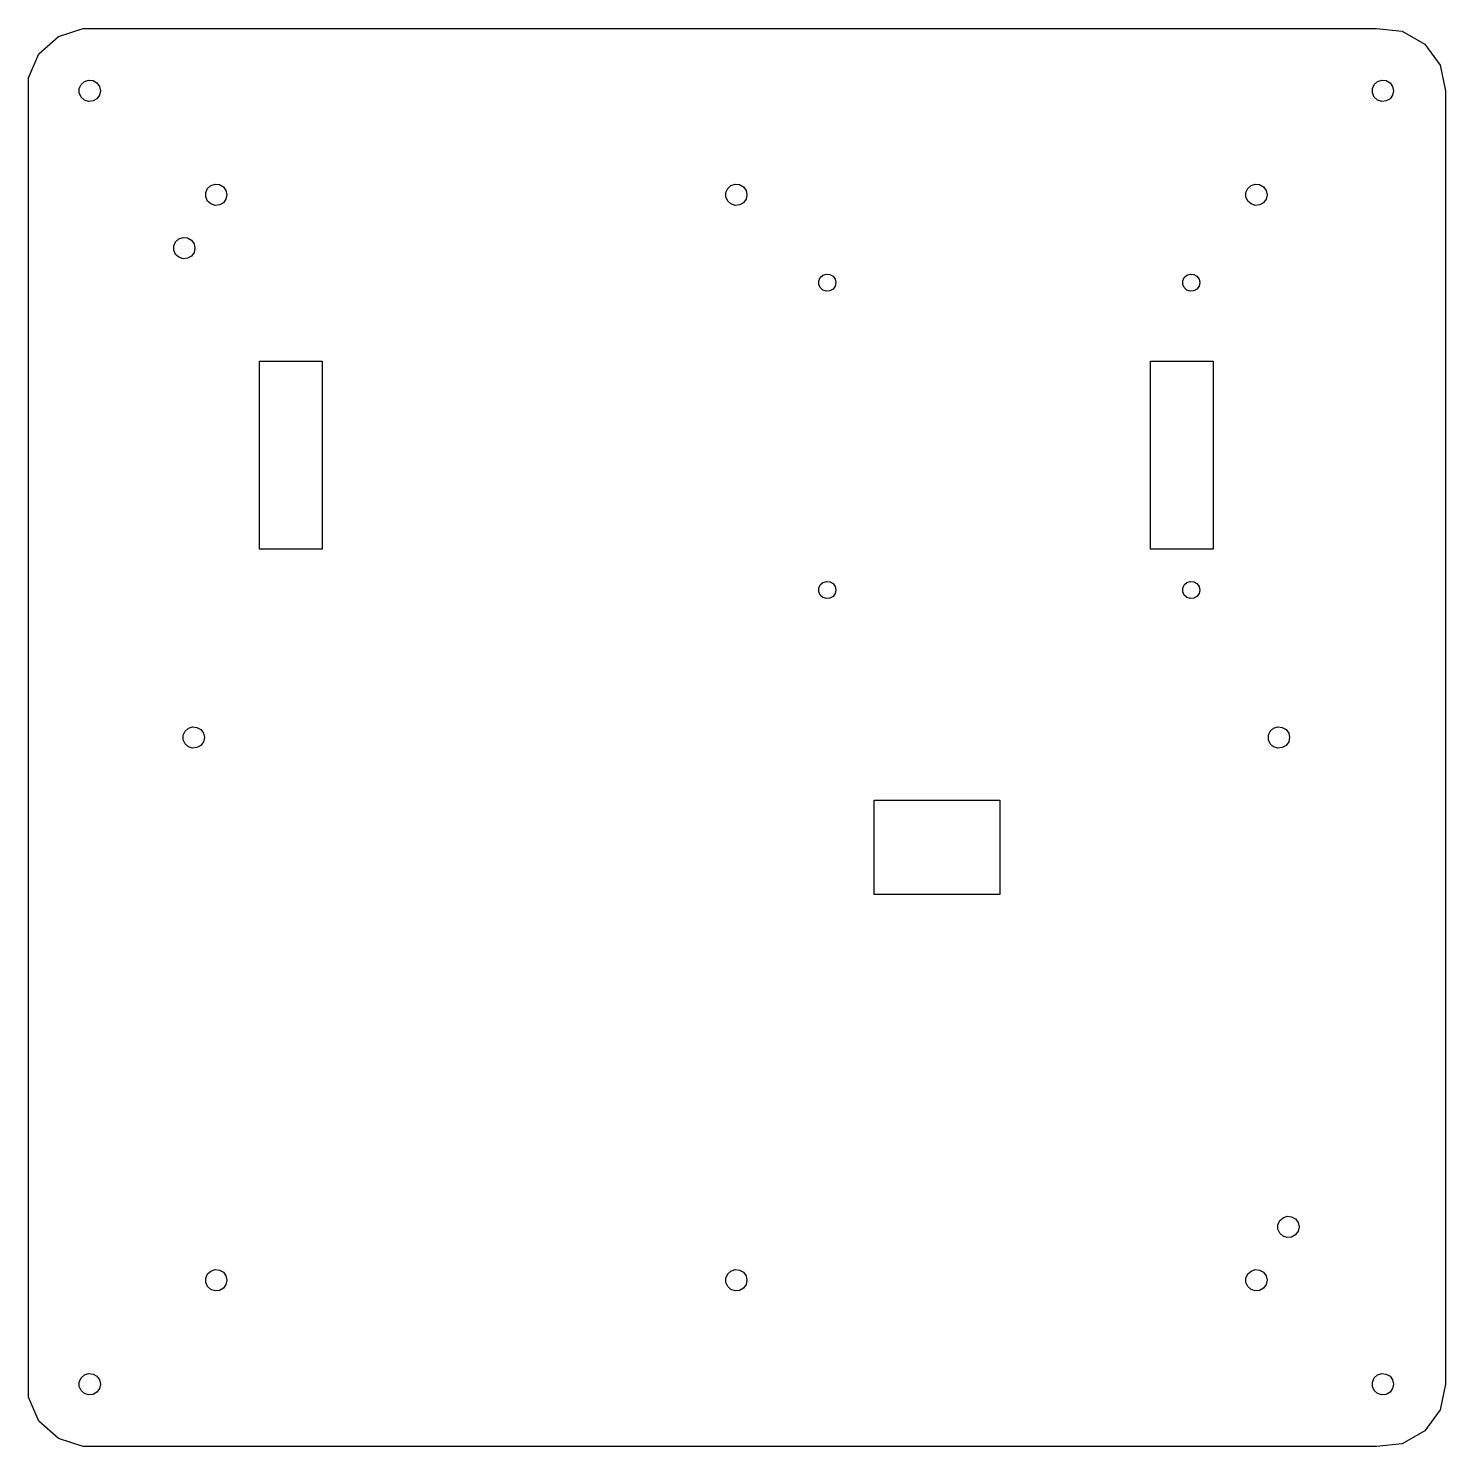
# Model space of a CAD drawing. Extents: x -35 to 191, y 62 to 288.
import ezdxf

# ---------------------------------------------------------------- set-up
doc = ezdxf.new("R2010")
doc.units = 0
doc.layers.add('Layer_1', color=7, linetype='CONTINUOUS')

msp = doc.modelspace()

# ---------------------------------------------------------------- linework, layer by layer
at = {"layer": 'Layer_1', "color": 7}
for points in [[(-34.745642, 69.82779), (-34.745642, 280.127779), (-33.054643, 283.926778), (-29.964642, 286.708778), (-26.009642, 287.993778), (180.132358, 287.993778), (184.267356, 287.559777), (187.868357, 285.479776), (190.312356, 282.115778), (191.177359, 278.048778), (191.177359, 71.90678), (190.312356, 67.839789), (187.868357, 64.475785), (184.267356, 62.395779), (180.132358, 61.961777), (-26.009642, 61.961777), (-29.964642, 63.246792), (-33.054643, 66.028769), (-34.745642, 69.82779)], [(-26.627641, 277.695777), (-26.627641, 278.401779), (-26.339642, 279.047777), (-25.814644, 279.520778), (-25.142642, 279.739777), (-24.439643, 279.665778), (-23.826642, 279.311779), (-23.411643, 278.739776), (-23.264642, 278.048778), (-23.411643, 277.357776), (-23.826642, 276.785777), (-24.439643, 276.431777), (-25.142642, 276.357778), (-25.814644, 276.576777), (-26.339642, 277.049779), (-26.627641, 277.695777)], [(179.514356, 277.695777), (179.514356, 278.401779), (179.802358, 279.047777), (180.327356, 279.520778), (180.999359, 279.739777), (181.702357, 279.665778), (182.315358, 279.311779), (182.730357, 278.739776), (182.877358, 278.048778), (182.730357, 277.357776), (182.315358, 276.785777), (181.702357, 276.431777), (180.999359, 276.357778), (180.327356, 276.576777), (179.802358, 277.049779), (179.514356, 277.695777)], [(-6.456643, 261.124778), (-6.456643, 261.830779), (-6.168644, 262.476777), (-5.643643, 262.949779), (-4.971644, 263.168778), (-4.268642, 263.094779), (-3.655641, 262.740779), (-3.240642, 262.168777), (-3.093644, 261.477778), (-3.240642, 260.786777), (-3.655641, 260.214777), (-4.268642, 259.860778), (-4.971644, 259.786779), (-5.643643, 260.005778), (-6.168644, 260.478777), (-6.456643, 261.124778)], [(76.443357, 261.124778), (76.443357, 261.830779), (76.731358, 262.476777), (77.256357, 262.949779), (77.928357, 263.168778), (78.631357, 263.094779), (79.244357, 262.740779), (79.659358, 262.168777), (79.806357, 261.477778), (79.659358, 260.786777), (79.244357, 260.214777), (78.631357, 259.860778), (77.928357, 259.786779), (77.256357, 260.005778), (76.731358, 260.478777), (76.443357, 261.124778)], [(159.343358, 261.124778), (159.343358, 261.830779), (159.631357, 262.476777), (160.156358, 262.949779), (160.828358, 263.168778), (161.531356, 263.094779), (162.144357, 262.740779), (162.559357, 262.168777), (162.706358, 261.477778), (162.559357, 260.786777), (162.144357, 260.214777), (161.531356, 259.860778), (160.828358, 259.786779), (160.156358, 260.005778), (159.631357, 260.478777), (159.343358, 261.124778)], [(-11.556642, 252.624778), (-11.556642, 253.330776), (-11.268642, 253.976777), (-10.743641, 254.449779), (-10.071642, 254.668778), (-9.368643, 254.594779), (-8.755642, 254.240779), (-8.340643, 253.668777), (-8.193642, 252.977778), (-8.340643, 252.286777), (-8.755642, 251.714777), (-9.368643, 251.360778), (-10.071642, 251.286779), (-10.743641, 251.505778), (-11.268642, 251.978777), (-11.556642, 252.624778)], [(91.261358, 247.191777), (91.261358, 247.763776), (91.494357, 248.285777), (91.918357, 248.668778), (92.462358, 248.844778), (93.031357, 248.785776), (93.526357, 248.499778), (93.862357, 248.036778), (93.981357, 247.477778), (93.862357, 246.918778), (93.526357, 246.455778), (93.031357, 246.169777), (92.462358, 246.110778), (91.918357, 246.286778), (91.494357, 246.669779), (91.261358, 247.191777)], [(149.261359, 247.191777), (149.261359, 247.763776), (149.494359, 248.285777), (149.918358, 248.668778), (150.462358, 248.844778), (151.031358, 248.785776), (151.526359, 248.499778), (151.862358, 248.036778), (151.981357, 247.477778), (151.862358, 246.918778), (151.526359, 246.455778), (151.031358, 246.169777), (150.462358, 246.110778), (149.918358, 246.286778), (149.494359, 246.669779), (149.261359, 247.191777)], [(2.106357, 204.977778), (2.106357, 234.977778), (12.106357, 234.977778), (12.106357, 204.977778), (2.106357, 204.977778)], [(144.106358, 204.977778), (144.106358, 234.977778), (154.106358, 234.977778), (154.106358, 204.977778), (144.106358, 204.977778)], [(91.261358, 198.191779), (91.261358, 198.763778), (91.494357, 199.285777), (91.918357, 199.668778), (92.462358, 199.844777), (93.031357, 199.785778), (93.526357, 199.499777), (93.862357, 199.036778), (93.981357, 198.477777), (93.862357, 197.918777), (93.526357, 197.455777), (93.031357, 197.169779), (92.462358, 197.110777), (91.918357, 197.286777), (91.494357, 197.669778), (91.261358, 198.191779)], [(149.261359, 198.191779), (149.261359, 198.763778), (149.494359, 199.285777), (149.918358, 199.668778), (150.462358, 199.844777), (151.031358, 199.785778), (151.526359, 199.499777), (151.862358, 199.036778), (151.981357, 198.477777), (151.862358, 197.918777), (151.526359, 197.455777), (151.031358, 197.169779), (150.462358, 197.110777), (149.918358, 197.286777), (149.494359, 197.669778), (149.261359, 198.191779)], [(-10.056642, 174.624776), (-10.056642, 175.330783), (-9.768642, 175.976789), (-9.243641, 176.449766), (-8.571642, 176.66877), (-7.868643, 176.594771), (-7.255643, 176.24078), (-6.840643, 175.668772), (-6.693642, 174.977779), (-6.840643, 174.286786), (-7.255643, 173.714778), (-7.868643, 173.360787), (-8.571642, 173.286788), (-9.243641, 173.505764), (-9.768642, 173.978769), (-10.056642, 174.624776)], [(162.943357, 174.624776), (162.943357, 175.330783), (163.231359, 175.976789), (163.756357, 176.449766), (164.428356, 176.66877), (165.131358, 176.594771), (165.744358, 176.24078), (166.159358, 175.668772), (166.306356, 174.977779), (166.159358, 174.286786), (165.744358, 173.714778), (165.131358, 173.360787), (164.428356, 173.286788), (163.756357, 173.505764), (163.231359, 173.978769), (162.943357, 174.624776)], [(100.106358, 149.977773), (100.106358, 164.977771), (120.106358, 164.977771), (120.106358, 149.977773), (100.106358, 149.977773)], [(164.443356, 96.62479), (164.443356, 97.330769), (164.731359, 97.976776), (165.256357, 98.44978), (165.928356, 98.668785), (166.631358, 98.594786), (167.244358, 98.240767), (167.659358, 97.668787), (167.806359, 96.977766), (167.659358, 96.286773), (167.244358, 95.714765), (166.631358, 95.360774), (165.928356, 95.286775), (165.256357, 95.505779), (164.731359, 95.978784), (164.443356, 96.62479)], [(-6.456643, 88.124765), (-6.456643, 88.830772), (-6.168644, 89.476779), (-5.643643, 89.949783), (-4.971644, 90.168788), (-4.268642, 90.094789), (-3.655641, 89.74077), (-3.240642, 89.16879), (-3.093644, 88.477769), (-3.240642, 87.786776), (-3.655641, 87.214768), (-4.268642, 86.860776), (-4.971644, 86.786778), (-5.643643, 87.005782), (-6.168644, 87.478787), (-6.456643, 88.124765)], [(76.443357, 88.124765), (76.443357, 88.830772), (76.731358, 89.476779), (77.256357, 89.949783), (77.928357, 90.168788), (78.631357, 90.094789), (79.244357, 89.74077), (79.659358, 89.16879), (79.806357, 88.477769), (79.659358, 87.786776), (79.244357, 87.214768), (78.631357, 86.860776), (77.928357, 86.786778), (77.256357, 87.005782), (76.731358, 87.478787), (76.443357, 88.124765)], [(159.343358, 88.124765), (159.343358, 88.830772), (159.631357, 89.476779), (160.156358, 89.949783), (160.828358, 90.168788), (161.531356, 90.094789), (162.144357, 89.74077), (162.559357, 89.16879), (162.706358, 88.477769), (162.559357, 87.786776), (162.144357, 87.214768), (161.531356, 86.860776), (160.828358, 86.786778), (160.156358, 87.005782), (159.631357, 87.478787), (159.343358, 88.124765)], [(-26.627641, 71.553777), (-26.627641, 72.259784), (-26.339642, 72.905791), (-25.814644, 73.378767), (-25.142642, 73.597771), (-24.439643, 73.523773), (-23.826642, 73.169781), (-23.411643, 72.597773), (-23.264642, 71.90678), (-23.411643, 71.215788), (-23.826642, 70.64378), (-24.439643, 70.289788), (-25.142642, 70.21579), (-25.814644, 70.434766), (-26.339642, 70.90777), (-26.627641, 71.553777)], [(179.514356, 71.553777), (179.514356, 72.259784), (179.802358, 72.905791), (180.327356, 73.378767), (180.999359, 73.597771), (181.702357, 73.523773), (182.315358, 73.169781), (182.730357, 72.597773), (182.877358, 71.90678), (182.730357, 71.215788), (182.315358, 70.64378), (181.702357, 70.289788), (180.999359, 70.21579), (180.327356, 70.434766), (179.802358, 70.90777), (179.514356, 71.553777)]]:
    msp.add_lwpolyline(points, dxfattribs=at)

doc.saveas('drawing.dxf')
